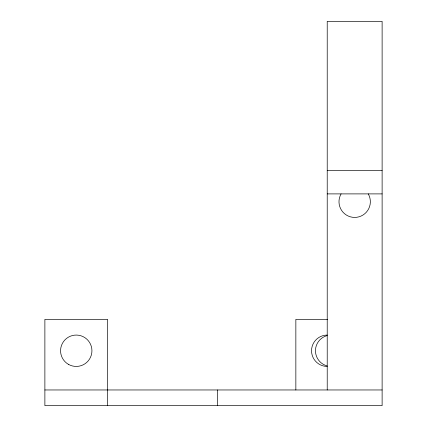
<?xml version="1.0" encoding="UTF-8"?>
<svg xmlns="http://www.w3.org/2000/svg" width="427" height="427" viewBox="0 0 427 427"><rect width="100%" height="100%" fill="white"/><g stroke="black" fill="none" stroke-linecap="round" stroke-linejoin="round"><path stroke-width="0.64" d="M327.221 170.362L382.122 170.362M327.221 193.895L382.122 193.895M327.552 319.38L295.852 319.38L295.852 389.963M44.878 389.963L382.122 389.963M327.221 389.963L327.221 21.35L382.122 21.35L382.122 405.65L44.878 405.65L44.878 319.38L107.62 319.38L107.62 405.65M217.423 389.963L217.423 405.65M368.255 193.895A15.687 15.687 0 0 1 354.672 217.423A15.687 15.687 0 0 1 341.088 193.895M327.221 366.435A15.687 15.687 0 0 1 311.534 350.748A15.687 15.687 0 0 1 327.221 335.067M327.082 365.902A15.687 15.687 0 0 1 327.082 335.601M68.405 364.332A15.687 15.687 0 0 0 91.933 350.748A15.687 15.687 0 0 0 68.405 337.165A15.687 15.687 0 0 0 68.405 364.332"/></g></svg>
